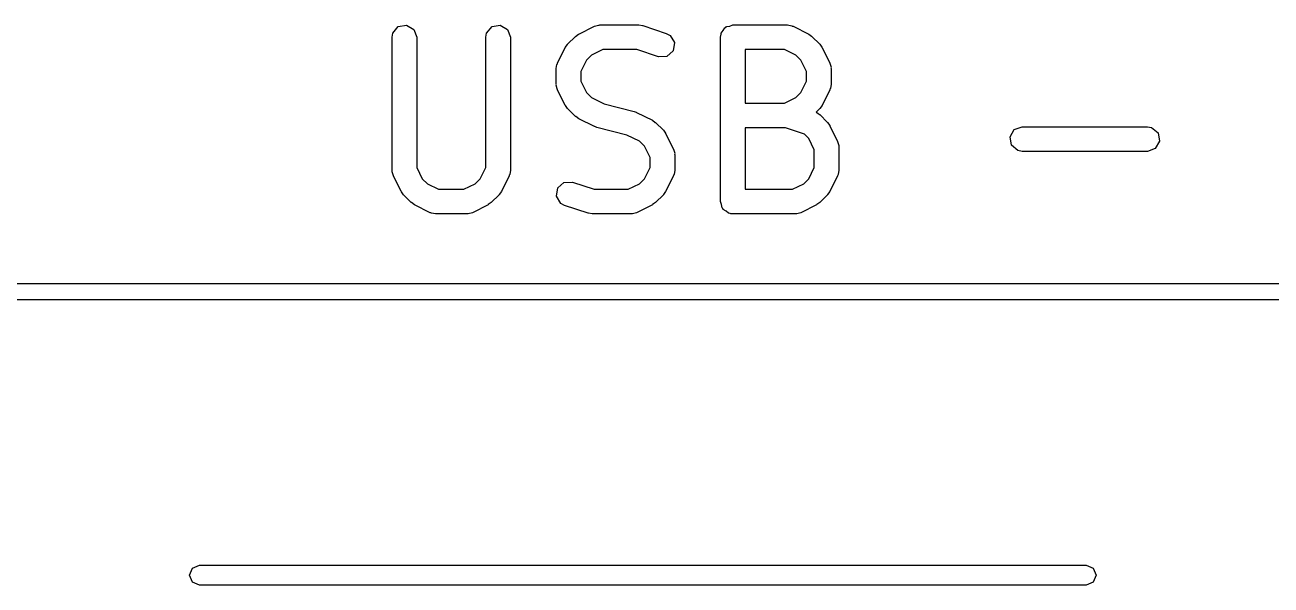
# Model space of a CAD drawing. Extents: x 59.1 to 151.1, y -119.5 to -80.2.
# Drawn here: x 123.76 to 131.35, y -83.78 to -80.38 of the extents above; entities that cross this region are included whole.
import ezdxf

# ---------------------------------------------------------------- set-up
doc = ezdxf.new("R2010")
doc.units = 0
doc.layers.add('BLACK', color=7, linetype='CONTINUOUS')

msp = doc.modelspace()

# ---------------------------------------------------------------- linework, layer by layer
at = {"layer": 'BLACK', "linetype": 'CONTINUOUS'}
for p, q in [((125.993, -80.4524), (125.997, -80.4267)), ((125.997, -80.4267), (126.03, -80.3874)), ((126.03, -80.3874), (126.081, -80.3785)), ((126.081, -80.3785), (126.125, -80.4042)), ((126.125, -80.4042), (126.143, -80.4524)), ((126.564, -80.4524), (126.569, -80.4267)), ((126.569, -80.4267), (126.602, -80.3874)), ((126.602, -80.3874), (126.652, -80.3785)), ((126.652, -80.3785), (126.697, -80.4042)), ((126.697, -80.4042), (126.714, -80.4524)), ((127.13, -80.4329), (127.225, -80.3853)), ((127.225, -80.3853), (127.25, -80.3779)), ((127.25, -80.3779), (127.254, -80.3789)), ((127.254, -80.3789), (127.258, -80.3774)), ((127.258, -80.3774), (127.496, -80.3774)), ((127.496, -80.3774), (127.519, -80.3813)), ((127.519, -80.3813), (127.52, -80.3812)), ((127.52, -80.3812), (127.663, -80.4288)), ((127.663, -80.4288), (127.686, -80.4413)), ((127.996, -80.4365), (127.997, -80.4267)), ((127.997, -80.4267), (128.01, -80.4118)), ((128.01, -80.4118), (128.02, -80.3949)), ((128.02, -80.3949), (128.026, -80.3926)), ((128.026, -80.3926), (128.03, -80.3874)), ((128.03, -80.3874), (128.05, -80.384)), ((128.05, -80.384), (128.068, -80.3774)), ((128.068, -80.3774), (128.401, -80.3774)), ((128.401, -80.3774), (128.427, -80.3819)), ((128.427, -80.3819), (128.43, -80.3848)), ((128.43, -80.3848), (128.435, -80.3853)), ((128.435, -80.3853), (128.53, -80.4329)), ((125.993, -81.2619), (125.993, -80.4524)), ((126.143, -80.4524), (126.143, -81.2442)), ((126.564, -81.2442), (126.564, -80.4524)), ((126.714, -80.4524), (126.714, -81.2619)), ((127.048, -80.5141), (127.062, -80.4961)), ((127.062, -80.4946), (127.11, -80.447)), ((127.062, -80.4961), (127.062, -80.4946)), ((127.11, -80.447), (127.128, -80.4341)), ((127.128, -80.4341), (127.13, -80.4329)), ((127.686, -80.4413), (127.713, -80.485)), ((127.713, -80.485), (127.705, -80.5357)), ((127.993, -80.4524), (127.995, -80.4426)), ((127.993, -81.4524), (127.993, -80.4524)), ((127.994, -80.4394), (127.996, -80.4365)), ((127.995, -80.4426), (127.994, -80.4394)), ((128.53, -80.4329), (128.548, -80.4463)), ((128.548, -80.4463), (128.549, -80.447)), ((128.549, -80.447), (128.597, -80.4946)), ((128.597, -80.4946), (128.61, -80.513)), ((127.001, -80.6093), (127.048, -80.5141)), ((127.208, -80.5616), (127.177, -80.592)), ((127.276, -80.5274), (127.208, -80.5616)), ((127.484, -80.5274), (127.276, -80.5274)), ((127.616, -80.5712), (127.484, -80.5274)), ((127.667, -80.5697), (127.616, -80.5712)), ((127.705, -80.5357), (127.667, -80.5697)), ((128.143, -80.5274), (128.143, -80.8536)), ((128.383, -80.5274), (128.143, -80.5274)), ((128.452, -80.5616), (128.383, -80.5274)), ((128.482, -80.592), (128.452, -80.5616)), ((128.61, -80.513), (128.611, -80.5141)), ((128.611, -80.5141), (128.659, -80.6093)), ((126.993, -80.6429), (126.997, -80.6172)), ((126.993, -80.7381), (126.993, -80.6429)), ((126.997, -80.6172), (127, -80.6138)), ((127, -80.6138), (127.001, -80.6093)), ((127.177, -80.592), (127.143, -80.6606)), ((128.517, -80.6606), (128.482, -80.592)), ((128.659, -80.6093), (128.666, -80.6343)), ((128.666, -80.6343), (128.665, -80.6386)), ((128.665, -80.6386), (128.667, -80.6429)), ((128.667, -80.6429), (128.667, -80.7381)), ((127.143, -80.6606), (127.143, -80.7204)), ((127.143, -80.7204), (127.177, -80.7889)), ((128.482, -80.7889), (128.517, -80.7204)), ((128.517, -80.7204), (128.517, -80.6606)), ((126.994, -80.7423), (126.993, -80.7381)), ((126.993, -80.7467), (126.994, -80.7423)), ((127.001, -80.7716), (126.993, -80.7467)), ((127.048, -80.8669), (127.001, -80.7716)), ((127.177, -80.7889), (127.208, -80.8193)), ((128.452, -80.8193), (128.482, -80.7889)), ((128.659, -80.7716), (128.611, -80.8669)), ((128.662, -80.7637), (128.659, -80.7672)), ((128.659, -80.7672), (128.659, -80.7716)), ((128.667, -80.7381), (128.662, -80.7637)), ((127.05, -80.868), (127.048, -80.8669)), ((127.062, -80.8864), (127.05, -80.868)), ((127.208, -80.8193), (127.285, -80.8578)), ((127.285, -80.8578), (127.467, -80.9034)), ((128.143, -80.8536), (128.383, -80.8536)), ((128.383, -80.8536), (128.452, -80.8193)), ((128.611, -80.8669), (128.598, -80.8849)), ((127.11, -80.934), (127.062, -80.8864)), ((127.112, -80.9347), (127.11, -80.934)), ((127.13, -80.948), (127.112, -80.9347)), ((127.225, -80.9957), (127.13, -80.948)), ((127.467, -80.9034), (127.479, -80.9087)), ((127.479, -80.9087), (127.482, -80.9091)), ((127.482, -80.9091), (127.578, -80.9567)), ((127.578, -80.9567), (127.596, -80.9701)), ((128.597, -80.8864), (128.575, -80.9088)), ((128.575, -80.9088), (128.591, -80.9174)), ((128.591, -80.9174), (128.593, -80.9213)), ((128.593, -80.9213), (128.597, -80.9232)), ((128.598, -80.8849), (128.597, -80.8864)), ((128.597, -80.9232), (128.645, -80.9708)), ((127.228, -80.9961), (127.225, -80.9957)), ((127.24, -81.0013), (127.228, -80.9961)), ((127.423, -81.047), (127.24, -81.0013)), ((127.596, -80.9701), (127.597, -80.9708)), ((127.597, -80.9708), (127.645, -81.0184)), ((127.645, -81.0184), (127.658, -81.0368)), ((128.143, -81.0036), (128.143, -81.3774)), ((128.389, -81.0036), (128.143, -81.0036)), ((128.504, -81.0417), (128.389, -81.0036)), ((128.645, -80.9708), (128.658, -80.9891)), ((128.658, -80.9891), (128.659, -80.9903)), ((128.659, -80.9903), (128.706, -81.0855)), ((129.756, -81.0584), (129.782, -81.014)), ((129.782, -81.014), (129.83, -80.9964)), ((129.83, -80.9964), (130.592, -80.9964)), ((130.592, -80.9964), (130.617, -81.001)), ((130.617, -81.001), (130.657, -81.0339)), ((130.657, -81.0339), (130.666, -81.0845)), ((127.5, -81.0854), (127.423, -81.047)), ((127.53, -81.1159), (127.5, -81.0854)), ((127.658, -81.0368), (127.659, -81.0379)), ((127.659, -81.0379), (127.706, -81.1331)), ((128.53, -81.0682), (128.504, -81.0417)), ((128.564, -81.1368), (128.53, -81.0682)), ((128.706, -81.0855), (128.714, -81.1105)), ((128.714, -81.1105), (128.713, -81.1148)), ((129.765, -81.1089), (129.756, -81.0584)), ((129.804, -81.1419), (129.765, -81.1089)), ((130.666, -81.0845), (130.64, -81.1289)), ((127.564, -81.1844), (127.53, -81.1159)), ((127.564, -81.2442), (127.564, -81.1844)), ((127.706, -81.1331), (127.714, -81.1581)), ((127.714, -81.1581), (127.713, -81.1625)), ((127.713, -81.1625), (127.714, -81.1667)), ((127.714, -81.1667), (127.714, -81.2619)), ((128.564, -81.2442), (128.564, -81.1368)), ((128.713, -81.1148), (128.714, -81.119)), ((128.714, -81.119), (128.714, -81.2619)), ((129.83, -81.1464), (129.804, -81.1419)), ((130.592, -81.1464), (129.83, -81.1464)), ((130.64, -81.1289), (130.592, -81.1464)), ((125.994, -81.2661), (125.993, -81.2619)), ((126.143, -81.2442), (126.177, -81.3127)), ((126.53, -81.3127), (126.564, -81.2442)), ((126.714, -81.2619), (126.71, -81.2876)), ((127.53, -81.3127), (127.564, -81.2442)), ((127.714, -81.2619), (127.71, -81.2876)), ((128.53, -81.3127), (128.564, -81.2442)), ((128.714, -81.2619), (128.71, -81.2876)), ((125.993, -81.2705), (125.994, -81.2661)), ((126.001, -81.2954), (125.993, -81.2705)), ((126.048, -81.3907), (126.001, -81.2954)), ((126.177, -81.3127), (126.208, -81.3431)), ((126.5, -81.3431), (126.53, -81.3127)), ((126.706, -81.2954), (126.659, -81.3907)), ((126.707, -81.291), (126.706, -81.2954)), ((126.71, -81.2876), (126.707, -81.291)), ((127.002, -81.369), (127.04, -81.335)), ((127.04, -81.335), (127.092, -81.3336)), ((127.092, -81.3336), (127.223, -81.3774)), ((127.5, -81.3431), (127.53, -81.3127)), ((127.706, -81.2954), (127.659, -81.3907)), ((127.707, -81.291), (127.706, -81.2954)), ((127.71, -81.2876), (127.707, -81.291)), ((128.5, -81.3431), (128.53, -81.3127)), ((128.706, -81.2954), (128.659, -81.3907)), ((128.707, -81.291), (128.706, -81.2954)), ((128.71, -81.2876), (128.707, -81.291)), ((126.05, -81.3918), (126.048, -81.3907)), ((126.062, -81.4102), (126.05, -81.3918)), ((126.11, -81.4578), (126.062, -81.4102)), ((126.208, -81.3431), (126.276, -81.3774)), ((126.276, -81.3774), (126.431, -81.3774)), ((126.431, -81.3774), (126.5, -81.3431)), ((126.645, -81.4102), (126.597, -81.4578)), ((126.659, -81.3907), (126.645, -81.4087)), ((126.645, -81.4087), (126.645, -81.4102)), ((126.994, -81.4198), (127.002, -81.369)), ((127.223, -81.3774), (127.431, -81.3774)), ((127.431, -81.3774), (127.5, -81.3431)), ((127.645, -81.4102), (127.597, -81.4578)), ((127.659, -81.3907), (127.645, -81.4087)), ((127.645, -81.4087), (127.645, -81.4102)), ((128.143, -81.3774), (128.431, -81.3774)), ((128.431, -81.3774), (128.5, -81.3431)), ((128.645, -81.4102), (128.597, -81.4578)), ((128.659, -81.3907), (128.645, -81.4087)), ((128.645, -81.4087), (128.645, -81.4102)), ((126.112, -81.4585), (126.11, -81.4578)), ((126.13, -81.4718), (126.112, -81.4585)), ((126.225, -81.5195), (126.13, -81.4718)), ((126.578, -81.4718), (126.482, -81.5195)), ((126.579, -81.4707), (126.578, -81.4718)), ((126.597, -81.4578), (126.579, -81.4707)), ((127.021, -81.4635), (126.994, -81.4198)), ((127.044, -81.4759), (127.021, -81.4635)), ((127.187, -81.5235), (127.044, -81.4759)), ((127.578, -81.4718), (127.482, -81.5195)), ((127.579, -81.4707), (127.578, -81.4718)), ((127.597, -81.4578), (127.579, -81.4707)), ((128, -81.4707), (127.993, -81.4524)), ((128.003, -81.4899), (128, -81.4707)), ((128.008, -81.4942), (128.003, -81.4899)), ((128.578, -81.4718), (128.482, -81.5195)), ((128.579, -81.4707), (128.578, -81.4718)), ((128.597, -81.4578), (128.579, -81.4707)), ((126.229, -81.52), (126.225, -81.5195)), ((126.233, -81.5229), (126.229, -81.52)), ((126.258, -81.5274), (126.233, -81.5229)), ((126.449, -81.5274), (126.258, -81.5274)), ((126.453, -81.5258), (126.449, -81.5274)), ((126.457, -81.5269), (126.453, -81.5258)), ((126.482, -81.5195), (126.457, -81.5269)), ((127.189, -81.5235), (127.187, -81.5235)), ((127.211, -81.5274), (127.189, -81.5235)), ((127.449, -81.5274), (127.211, -81.5274)), ((127.453, -81.5258), (127.449, -81.5274)), ((127.457, -81.5269), (127.453, -81.5258)), ((127.482, -81.5195), (127.457, -81.5269)), ((128.01, -81.5006), (128.008, -81.4942)), ((128.027, -81.5103), (128.01, -81.5006)), ((128.042, -81.5229), (128.027, -81.5103)), ((128.052, -81.5246), (128.042, -81.5229)), ((128.055, -81.5262), (128.052, -81.5246)), ((128.058, -81.5257), (128.055, -81.5262)), ((128.068, -81.5274), (128.058, -81.5257)), ((128.449, -81.5274), (128.068, -81.5274)), ((128.453, -81.5258), (128.449, -81.5274)), ((128.457, -81.5269), (128.453, -81.5258)), ((128.482, -81.5195), (128.457, -81.5269)), ((60, -81.95), (149, -81.95)), ((149, -82.05), (60, -82.05)), ((124.76, -83.725), (124.778, -83.6826)), ((124.778, -83.6826), (124.82, -83.665)), ((124.82, -83.665), (130.22, -83.665)), ((130.22, -83.665), (130.262, -83.6826)), ((130.262, -83.6826), (130.28, -83.725)), ((124.778, -83.7674), (124.76, -83.725)), ((124.82, -83.785), (124.778, -83.7674)), ((130.262, -83.7674), (130.22, -83.785)), ((130.28, -83.725), (130.262, -83.7674)), ((130.22, -83.785), (124.82, -83.785))]:
    msp.add_line(p, q, dxfattribs=at)

doc.saveas('drawing.dxf')
